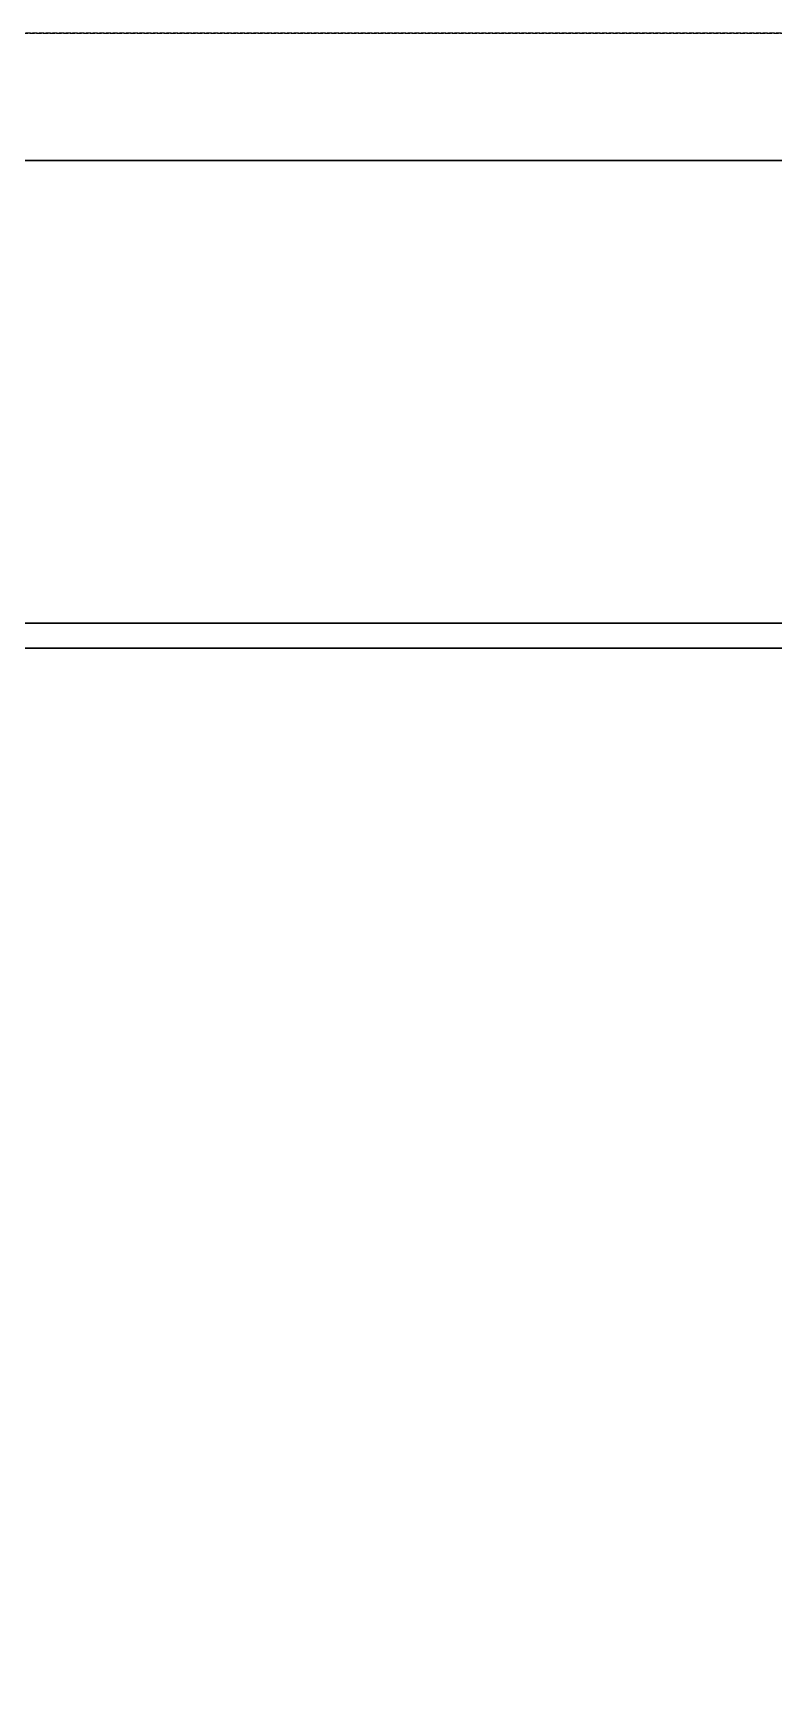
# Model space of a CAD drawing. Extents: x 220580 to 2027826, y -309201 to 71987.
# Drawn here: x 1068638 to 1069799, y -214627 to -212025 of the extents above; entities that cross this region are included whole.
import ezdxf

# ---------------------------------------------------------------- set-up
doc = ezdxf.new("R2010")
doc.units = 0
doc.linetypes.add('DASH', pattern=[0.35, 0.25, -0.1])
for name, color, linetype in [('A-LIN-V', 9, 'Continuous'), ('FHSGH10105-主梁-04', 7, 'Continuous'), ('FHSGH10105-主梁-06', 7, 'Continuous')]:
    doc.layers.add(name, color=color, linetype=linetype)

# ---------------------------------------------------------------- blocks, each defined once
blk = doc.blocks.new('G$C20E3758E')
at = {"color": 6, "linetype": 'DASH'}
blk.add_lwpolyline([(-1105.4, 3356.73), (4404.95, 3356.73), (4404.95, 1700.76)], dxfattribs=at)
at = {"layer": 'FHSGH10105-主梁-04', "color": 3, "linetype": 'Continuous'}
blk.add_line((4325.26, 3229.47), (-1105.4, 3229.47), dxfattribs=at)
at = {"layer": 'FHSGH10105-主梁-06', "color": 3, "linetype": 'Continuous'}
for p, q in [((4195.59, 2767.7), (-1105.4, 2767.7)), ((4325.26, 2742.7), (-1105.4, 2742.7))]:
    blk.add_line(p, q, dxfattribs=at)
blk = doc.blocks.new('G$C20E3758E-M')
at = {"color": 6, "linetype": 'DASH'}
blk.add_lwpolyline([(1105.4, 3356.73), (-4404.95, 3356.73), (-4404.95, 1700.76)], dxfattribs=at)
at = {"layer": 'FHSGH10105-主梁-04', "color": 3, "linetype": 'Continuous'}
blk.add_line((-4325.26, 3229.47), (1105.4, 3229.47), dxfattribs=at)
at = {"layer": 'FHSGH10105-主梁-06', "color": 3, "linetype": 'Continuous'}
for p, q in [((-4195.59, 2767.7), (1105.4, 2767.7)), ((-4325.26, 2742.7), (1105.4, 2742.7))]:
    blk.add_line(p, q, dxfattribs=at)

msp = doc.modelspace()

# ---------------------------------------------------------------- block references
at = {"layer": 'A-LIN-V', "xscale": 1.571585729816195, "yscale": 1.571585729816195, "zscale": 1.571585729816195}
for name, p in [('G$C20E3758E-M', (1069461.7, -217300.2)), ('G$C20E3758E', (1070136.2, -217300.2))]:
    msp.add_blockref(name, p, dxfattribs=at)

doc.saveas('drawing.dxf')
